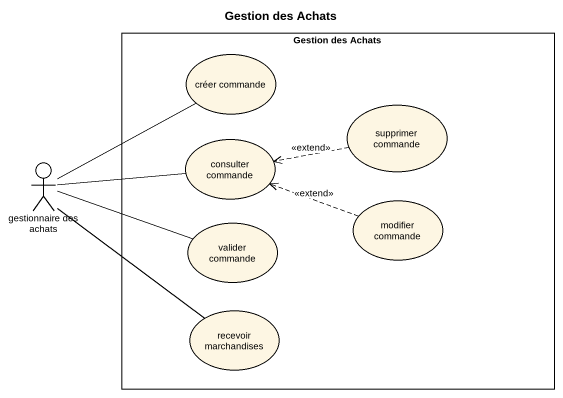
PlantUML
@startuml
title Gestion des Achats
rectangle "Gestion des Achats" as Gestion_des_Achats {
  usecase "créer commande" as créer_commande
  usecase "consulter commande" as consulter_commande
  usecase "supprimer commande" as supprimer_commande
  usecase "modifier commande" as modifier_commande
  usecase "valider commande" as valider_commande
  usecase "recevoir marchandises" as recevoir_marchandises
}
actor "gestionnaire des achats" as gestionnaire_des_achats
supprimer_commande .left.> consulter_commande : <<extend>>
gestionnaire_des_achats -up- créer_commande
gestionnaire_des_achats -right- consulter_commande
gestionnaire_des_achats -right- valider_commande
gestionnaire_des_achats -- recevoir_marchandises
modifier_commande .left.> consulter_commande : <<extend>>
@enduml
